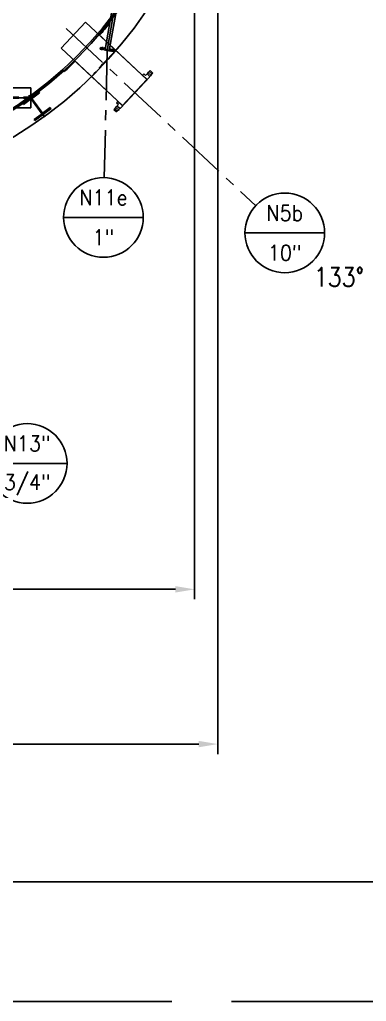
# Model space of a CAD drawing. Extents: x -36 to 1116, y 36 to 900.
# Drawn here: x 440.1 to 544.6, y 36 to 331.9 of the extents above; entities that cross this region are included whole.
import ezdxf
from ezdxf.enums import TextEntityAlignment as Align

# ---------------------------------------------------------------- set-up
doc = ezdxf.new("R2010")
doc.units = 0
doc.header["$LTSCALE"] = 12
doc.header["$MEASUREMENT"] = 0
doc.header["$PDMODE"] = 33
doc.header["$PDSIZE"] = -0.5
for name, pattern in [('AM_ISO02W050', [7.5, 6, -1.5]), ('CENTER', [2, 1.25, -0.25, 0.25, -0.25]), ('HIDDEN', [0.375, 0.25, -0.125])]:
    doc.linetypes.add(name, pattern=pattern)
doc.layers.get('0').update_dxf_attribs({"linetype": 'CONTINUOUS'})
doc.layers.get('Defpoints').update_dxf_attribs({"linetype": 'CONTINUOUS'})
for name, color, linetype in [('1 PIPE', 7, 'CONTINUOUS'), ('1-150-RFSO', 14, 'CONTINUOUS'), ('10 PIPE', 7, 'CONTINUOUS'), ('10-150-RFSO', 14, 'CONTINUOUS'), ('6X20', 3, 'CONTINUOUS'), ('CENTER', 6, 'CENTER'), ('COVER', 3, 'CONTINUOUS'), ('DIM', 1, 'CONTINUOUS'), ('REPAD', 7, 'CONTINUOUS'), ('SHELL', 40, 'CONTINUOUS')]:
    doc.layers.add(name, color=color, linetype=linetype)
doc.layers.add('AM_7', color=142, linetype='CENTER', lineweight=25)
doc.layers.add('Equipment-AM_3', color=6, linetype='HIDDEN', lineweight=25)
doc.styles.add('ROMANS', font='ROMANS.shx', dxfattribs={"width": 0.85, "height": 5.76})
doc.styles.get("Standard").update_dxf_attribs({"font": 'sanss___.ttf'})
doc.dimstyles.get("Standard").update_dxf_attribs({"dimtxt": 0.18, "dimasz": 0.18, "dimexe": 0.18, "dimexo": 0.0625, "dimgap": 0.09, "dimtad": 0, "dimtih": 1, "dimtoh": 1, "dimdec": 4, "dimzin": 0, "dimdsep": 46, "dimtxsty": 'Standard', "dimcen": 0.09, "dimadec": 0, "dimazin": 0, "dimtfac": 1, "dimtdec": 4, "dimtofl": 0, "dimtmove": 0, "dimatfit": 3, "dimfxl": 1, "dimtolj": 1, "dimtzin": 0, "dimarcsym": 0})

# ---------------------------------------------------------------- blocks, each defined once
blk = doc.blocks.new('A$C1b871768')
at = {"layer": '6X20'}
for p, q in [((-5.88, 3), (-6.25, 3)), ((-6.25, 3), (-6.25, -3)), ((-5.88, 0.44), (-5.88, 3)), ((-0.38, 3), (0, 3)), ((-0.38, 0.44), (-0.38, 3)), ((0, 3), (0, -3)), ((-5.5, 0.12), (-0.75, 0.12)), ((-5.88, -0.44), (-5.88, -3)), ((-5.5, -0.12), (-0.75, -0.12)), ((-0.38, -0.44), (-0.38, -3)), ((-5.88, -3), (-6.25, -3)), ((-0.38, -3), (0, -3))]:
    blk.add_line(p, q, dxfattribs=at)
for points in [[(-5.5, 0.12, -0.083285), (-5.65, 0.15, -0.09084), (-5.77, 0.22, -0.104065), (-5.85, 0.32, -0.115836), (-5.88, 0.44, -0.115836)], [(-0.75, 0.12, 0.083285), (-0.6, 0.15, 0.09084), (-0.48, 0.22, 0.104065), (-0.4, 0.32, 0.115836), (-0.38, 0.44, 0.115836)], [(-5.5, -0.12, 0.083285), (-5.65, -0.15, 0.09084), (-5.77, -0.22, 0.104065), (-5.85, -0.32, 0.115836), (-5.88, -0.44, 0.115836)], [(-0.75, -0.12, -0.083285), (-0.6, -0.15, -0.09084), (-0.48, -0.22, -0.104065), (-0.4, -0.32, -0.115836), (-0.38, -0.44, -0.115836)]]:
    blk.add_lwpolyline(points, format="xyb", dxfattribs=at)
at = {"layer": 'CENTER'}
blk.add_line((-7.24, 0), (0.99, 0), dxfattribs=at)
blk = doc.blocks.new('A$C2be07383')
at = {"layer": '10 PIPE'}
for p, q in [((-4.13, 3.5), (10.65, 17.32)), ((10.65, 17.32), (17.99, 9.47)), ((3.22, -4.35), (17.99, 9.47))]:
    blk.add_line(p, q, dxfattribs=at)
at = {"layer": '10-150-RFSO'}
for p, q in [((8.08, 18.51), (8.9, 19.28)), ((8.08, 18.51), (9.44, 17.05)), ((9.15, 19.01), (8.33, 18.24)), ((8.9, 19.28), (10.01, 18.1)), ((9.84, 18.28), (9.02, 17.51)), ((10.01, 18.1), (10.05, 18.14)), ((10.05, 18.14), (18.77, 8.83)), ((8.9, 16.54), (9.44, 17.05)), ((8.9, 16.54), (9.32, 16.09)), ((10.69, 17.46), (9.28, 16.13)), ((18.13, 9.51), (16.71, 8.19)), ((16.67, 8.24), (17.09, 7.78)), ((17.09, 7.78), (17.64, 8.29)), ((17.64, 8.29), (19.01, 6.83)), ((18.89, 8.6), (18.07, 7.84)), ((18.72, 8.79), (18.77, 8.83)), ((18.72, 8.79), (19.83, 7.6)), ((19.57, 7.87), (18.75, 7.11)), ((19.01, 6.83), (19.83, 7.6))]:
    blk.add_line(p, q, dxfattribs=at)
at = {"layer": 'CENTER'}
for p, q in [((9.68, 18.81), (8.49, 17.71)), ((19.41, 8.41), (18.23, 7.3))]:
    blk.add_line(p, q, dxfattribs=at)
at = {"layer": 'REPAD'}
for p, q in [((-7.04, 6.93), (-6.87, 7.11)), ((6.44, -7.48), (6.64, -7.33))]:
    blk.add_line(p, q, dxfattribs=at)
for points in [[(-3.58, 4.01, 0.009399), (-6.87, 7.11)], [(6.64, -7.33, 0.009399), (3.77, -3.84, 0.009399)]]:
    blk.add_lwpolyline(points, format="xyb", dxfattribs=at)
blk = doc.blocks.new('Nozzle Callout')
blk.add_line((0.25, 0), (-0.25, 0))
blk.add_circle((0, 0), 0.25)
at = {"style": 'ROMANS', "width": 0.9}
for tag, p in [('NZ-ID', (0, 0.125)), ('NZ-SZ', (0, -0.125))]:
    blk.add_attdef(tag, text='', height=0.0975, dxfattribs=at).set_placement(p, align=Align.MIDDLE)
blk = doc.blocks.new('*D202')
at = {"layer": 'Defpoints', "color": 0, "transparency": 16777216}
for p in [(245.86, 405.33), (499.86, 405.33), (499.86, 113.54)]:
    blk.add_point(p, dxfattribs=at)
at = {"layer": 'DIM', "color": 0, "lineweight": -2, "transparency": 16777216}
for p, q in [((245.86, 399.33), (245.86, 110.54)), ((499.86, 399.33), (499.86, 110.54)), ((251.62, 113.54), (356.22, 113.54)), ((494.1, 113.54), (391.01, 113.54))]:
    blk.add_line(p, q, dxfattribs=at)
at = {"layer": 'DIM', "color": 0, "transparency": 16777216}
for points in [[(251.62, 114.5), (251.62, 112.58), (245.86, 113.54)], [(494.1, 114.5), (494.1, 112.58), (499.86, 113.54)]]:
    blk.add_solid(points, dxfattribs=at)
at = {"layer": 'DIM', "color": 0, "transparency": 16777216, "insert": (373.61, 113.54), "char_height": 5.76, "attachment_point": 5, "style": 'ROMANS'}
blk.add_mtext('\\A1;21\'-2"\\P [254]\\P(BOTTOM)', dxfattribs=at)
blk = doc.blocks.new('*D205')
at = {"layer": 'Defpoints', "color": 0, "transparency": 16777216}
for p in [(252.86, 405.33), (492.86, 405.33), (492.86, 160.18)]:
    blk.add_point(p, dxfattribs=at)
at = {"layer": 'DIM', "color": 0, "lineweight": -2, "transparency": 16777216}
for p, q in [((252.86, 399.33), (252.86, 157.18)), ((492.86, 399.33), (492.86, 157.18)), ((258.62, 160.18), (343.66, 160.18)), ((487.1, 160.18), (401.3, 160.18))]:
    blk.add_line(p, q, dxfattribs=at)
at = {"layer": 'DIM', "color": 0, "transparency": 16777216}
for points in [[(258.62, 161.14), (258.62, 159.22), (252.86, 160.18)], [(487.1, 161.14), (487.1, 159.22), (492.86, 160.18)]]:
    blk.add_solid(points, dxfattribs=at)
at = {"layer": 'DIM', "color": 0, "transparency": 16777216, "char_height": 5.76, "attachment_point": 5, "style": 'ROMANS'}
for s, insert in [('\\A1;20\'-0"', (372.48, 164.57)), ('\\A1;[240]\\PSHELL OUTSIDE', (372.48, 151))]:
    blk.add_mtext(s, dxfattribs=dict(at, insert=insert))

msp = doc.modelspace()

# ---------------------------------------------------------------- linework, layer by layer
msp.add_line((-24, 72), (1080, 72))
at = {"layer": '1 PIPE'}
for p, q in [((468.22798, 336.14384), (465.88007, 322.82819)), ((469.523, 335.91549), (467.1751, 322.59985)), ((467.1751, 322.59985), (465.88007, 322.82819))]:
    msp.add_line(p, q, dxfattribs=at)
at = {"layer": '1-150-RFSO'}
for p, q in [((464.51084, 323.51388), (464.42402, 323.02147)), ((465.53193, 322.82612), (464.42402, 323.02147)), ((465.64952, 323.31309), (464.51084, 323.51388)), ((464.67022, 322.97806), (464.75704, 323.47046)), ((465.28572, 322.86953), (465.37255, 323.36193)), ((465.53193, 322.82612), (465.52107, 322.76457)), ((467.49069, 322.41727), (465.52107, 322.76457)), ((465.66038, 323.37465), (465.64952, 323.31309)), ((465.9669, 323.3206), (465.66038, 323.37465)), ((465.83621, 322.709), (465.94474, 323.3245)), ((467.17555, 322.47284), (467.28408, 323.08834)), ((467.56844, 323.0382), (467.26192, 323.09225)), ((467.56844, 323.0382), (467.55759, 322.97665)), ((468.69627, 322.77587), (467.55759, 322.97665)), ((467.74774, 322.43541), (467.83457, 322.92781)), ((468.36325, 322.32688), (468.45007, 322.81928)), ((468.69627, 322.77587), (468.60945, 322.28347)), ((467.50154, 322.47882), (467.49069, 322.41727)), ((468.60945, 322.28347), (467.50154, 322.47882))]:
    msp.add_line(p, q, dxfattribs=at)
at = {"layer": '10 PIPE'}
for p, q in [((452.69612, 323.25899), (460.04132, 331.10823)), ((460.04132, 331.10823), (478.46799, 313.86485)), ((452.69612, 323.25899), (471.1228, 306.01561))]:
    msp.add_line(p, q, dxfattribs=at)
at = {"layer": '6X20'}
for p, q in [((306.35731, 311.33221), (443.50432, 311.33221)), ((443.50432, 311.33221), (443.50432, 305.33221)), ((306.35731, 305.33221), (443.50432, 305.33221))]:
    msp.add_line(p, q, dxfattribs=at)
at = {"layer": '6X20', "linetype": 'HIDDEN'}
for p, q in [((306.35731, 308.45721), (443.50432, 308.45721)), ((306.35731, 308.20721), (443.50432, 308.20721))]:
    msp.add_line(p, q, dxfattribs=at)
at = {"layer": 'AM_7', "ltscale": 0.25}
msp.add_line((306.35731, 308.33221), (443.50432, 308.33221), dxfattribs=at)
at = {"layer": 'CENTER'}
for p, q in [((468.87549, 336.02967), (466.50588, 322.59092)), ((454.17189, 329.23937), (511.28407, 275.79473)), ((464.93491, 322.67956), (465.10786, 323.66043)), ((466.50588, 322.59092), (465.67072, 284.24753)), ((468.01243, 322.13691), (468.18538, 323.11778))]:
    msp.add_line(p, q, dxfattribs=at)
at = {"layer": 'Defpoints', "linetype": 'AM_ISO02W050'}
msp.add_line((-36, 36), (1116, 36), dxfattribs=at)
at = {"layer": 'Equipment-AM_3'}
msp.add_arc((558.8412, 232.05795), 127.42001, 134.60849, 139.443778, dxfattribs=at)
at = {"layer": 'SHELL'}
msp.add_lwpolyline([(492.85731, 669.33221, 1), (252.85731, 669.33221), (252.85731, 405.33221, 1), (492.85731, 405.33221)], format="xyb", close=True, dxfattribs=at)
for radius in [127, 119.5]:
    msp.add_arc((372.85731, 405.33221), radius, 180, 0, dxfattribs=at)

# ---------------------------------------------------------------- block references
at = {"layer": 'COVER', "xscale": -1, "rotation": 180}
msp.add_blockref('A$C2be07383', (460.47678, 323.33935), dxfattribs=at)
at = {"layer": 'COVER', "rotation": 126.0665882599235}
msp.add_blockref('A$C1b871768', (443.50432, 308.33221), dxfattribs=at)
at = {"layer": 'DIM'}
ref = msp.add_blockref('Nozzle Callout', (465.40941, 272.25037), dxfattribs=dict(at, xscale=-48, yscale=48, zscale=48))
ref.add_attrib('NZ-ID', 'N11e', dxfattribs={"layer": '0', "height": 4.68, "style": 'ROMANS', "width": 0.9}).set_placement((465.40941, 278.25037), align=Align.MIDDLE)
ref.add_attrib('NZ-SZ', '1"', dxfattribs={"layer": '0', "height": 4.68, "style": 'ROMANS', "width": 0.9}).set_placement((465.40941, 266.25037), align=Align.MIDDLE)
ref = msp.add_blockref('Nozzle Callout', (520.04602, 267.59544), dxfattribs=dict(at, xscale=-48, yscale=48, zscale=48, rotation=359.9))
ref.add_attrib('NZ-ID', 'N5b', dxfattribs={"layer": '0', "height": 4.68, "rotation": 359.9, "style": 'ROMANS', "width": 0.9}).set_placement((520.05649, 273.59543), align=Align.MIDDLE)
ref.add_attrib('NZ-SZ', '10"', dxfattribs={"layer": '0', "height": 4.68, "rotation": 359.9, "style": 'ROMANS', "width": 0.9}).set_placement((520.03555, 261.59545), align=Align.MIDDLE)
ref = msp.add_blockref('Nozzle Callout', (442.43977, 198.13306), dxfattribs=dict(at, xscale=-48, yscale=48, zscale=48))
ref.add_attrib('NZ-ID', 'N13"', dxfattribs={"layer": '0', "height": 4.68, "style": 'ROMANS', "width": 0.9}).set_placement((442.43977, 204.13306), align=Align.MIDDLE)
ref.add_attrib('NZ-SZ', '3/4"', dxfattribs={"layer": '0', "height": 4.68, "style": 'ROMANS', "width": 0.9}).set_placement((442.43977, 192.13306), align=Align.MIDDLE)

# ---------------------------------------------------------------- texts
at = {"layer": 'DIM', "style": 'ROMANS', "width": 0.85}
msp.add_text('133%%D', height=5.76, rotation=359.9, dxfattribs=at).set_placement((536.36337, 254.30105), align=Align.MIDDLE_CENTER)

# ---------------------------------------------------------------- dimensions: what is measured, and where the dimension line sits
at = {"layer": 'DIM'}
for base, p1, p2, text, picture, middle in [((499.85731, 113.53686), (245.85731, 405.33221), (499.85731, 405.33221), '<>\\P(BOTTOM)', '*D202', (373.61413, 113.53686)), ((492.85731, 160.18386), (252.85731, 405.33221), (492.85731, 405.33171), '<>\\PSHELL OUTSIDE', '*D205', (372.47573, 160.18386))]:
    dim = msp.add_linear_dim(base=base, p1=p1, p2=p2, text=text, dimstyle='Standard', override={"dimscale": 48, "dimtxt": 5.76, "dimasz": 0.12, "dimexe": 0.0625, "dimexo": 0.125, "dimgap": 0.02, "dimzin": 3, "dimlunit": 4, "dimpost": '\\X', "dimtxsty": 'ROMANS', "dimcen": 0}, dxfattribs=at)
    dim.commit()
    dim.dimension.update_dxf_attribs({"geometry": picture, "text_midpoint": middle, "dimtype": 160})

doc.saveas('drawing.dxf')
